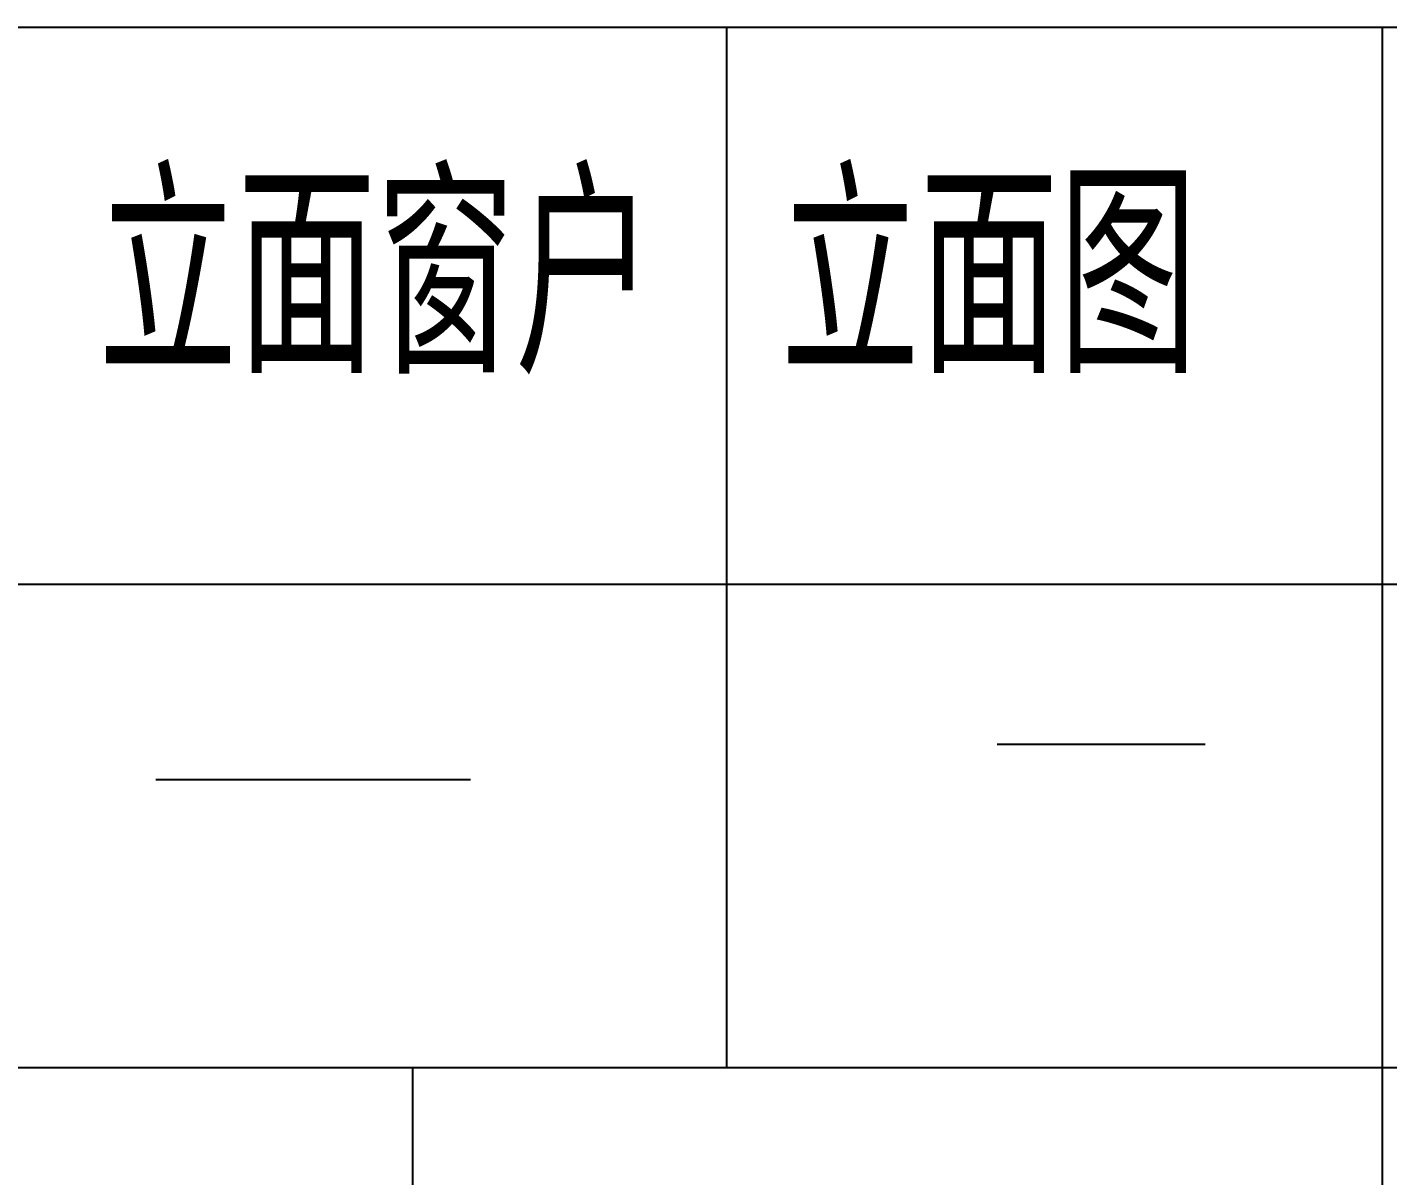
# Model space of a CAD drawing. Extents: x -4747 to 1060961, y -766984 to 396631.
# Drawn here: x 43909 to 77920, y 165690 to 194408 of the extents above; entities that cross this region are included whole.
import ezdxf

# ---------------------------------------------------------------- set-up
doc = ezdxf.new("R2010")
doc.units = 0
doc.header["$LTSCALE"] = 1000
doc.header["$MEASUREMENT"] = 0
for name, color, linetype in [('AXIS_TEXT', 7, 'CONTINUOUS'), ('PUB_TEXT', 7, 'CONTINUOUS'), ('窗户', 140, 'CONTINUOUS'), ('立面图', 41, 'CONTINUOUS')]:
    doc.layers.add(name, color=color, linetype=linetype)
doc.styles.get("Standard").update_dxf_attribs({"font": 'gbenor.shx', "bigfont": 'gbcbig.shx'})

msp = doc.modelspace()

# ---------------------------------------------------------------- linework, layer by layer
at = {"layer": 'AXIS_TEXT'}
msp.add_lwpolyline([(-4747, 194407.5), (113556.3, 194407.5), (113556.3, 62775), (-4747, 62775)], close=True, dxfattribs=at)
for points in [[(61392.4, 194407.5), (61392.4, 168394.8)], [(77776.6, 194407.5), (77776.6, 168394.8)], [(-4747, 180478.8), (113556.3, 180478.8)], [(-4747, 168394.8), (113556.3, 168394.8)], [(53543.5, 168394.8), (53543.5, 142382)], [(77776.6, 168394.8), (77776.6, 62775)]]:
    msp.add_lwpolyline(points, dxfattribs=at)
at = {"layer": '窗户'}
msp.add_lwpolyline([(47123.3, 175596.4), (54992.1, 175596.4)], dxfattribs=at)
at = {"layer": '立面图'}
msp.add_line((68156.6, 176479.1), (73356.6, 176479.1), dxfattribs=at)

# ---------------------------------------------------------------- texts
at = {"layer": 'PUB_TEXT'}
for s, p in [('立面窗户', (45690, 185757.9)), ('立面图', (62744.2, 185757.9))]:
    msp.add_text(s, height=4822.7, dxfattribs=at).set_placement(p)

doc.saveas('drawing.dxf')
